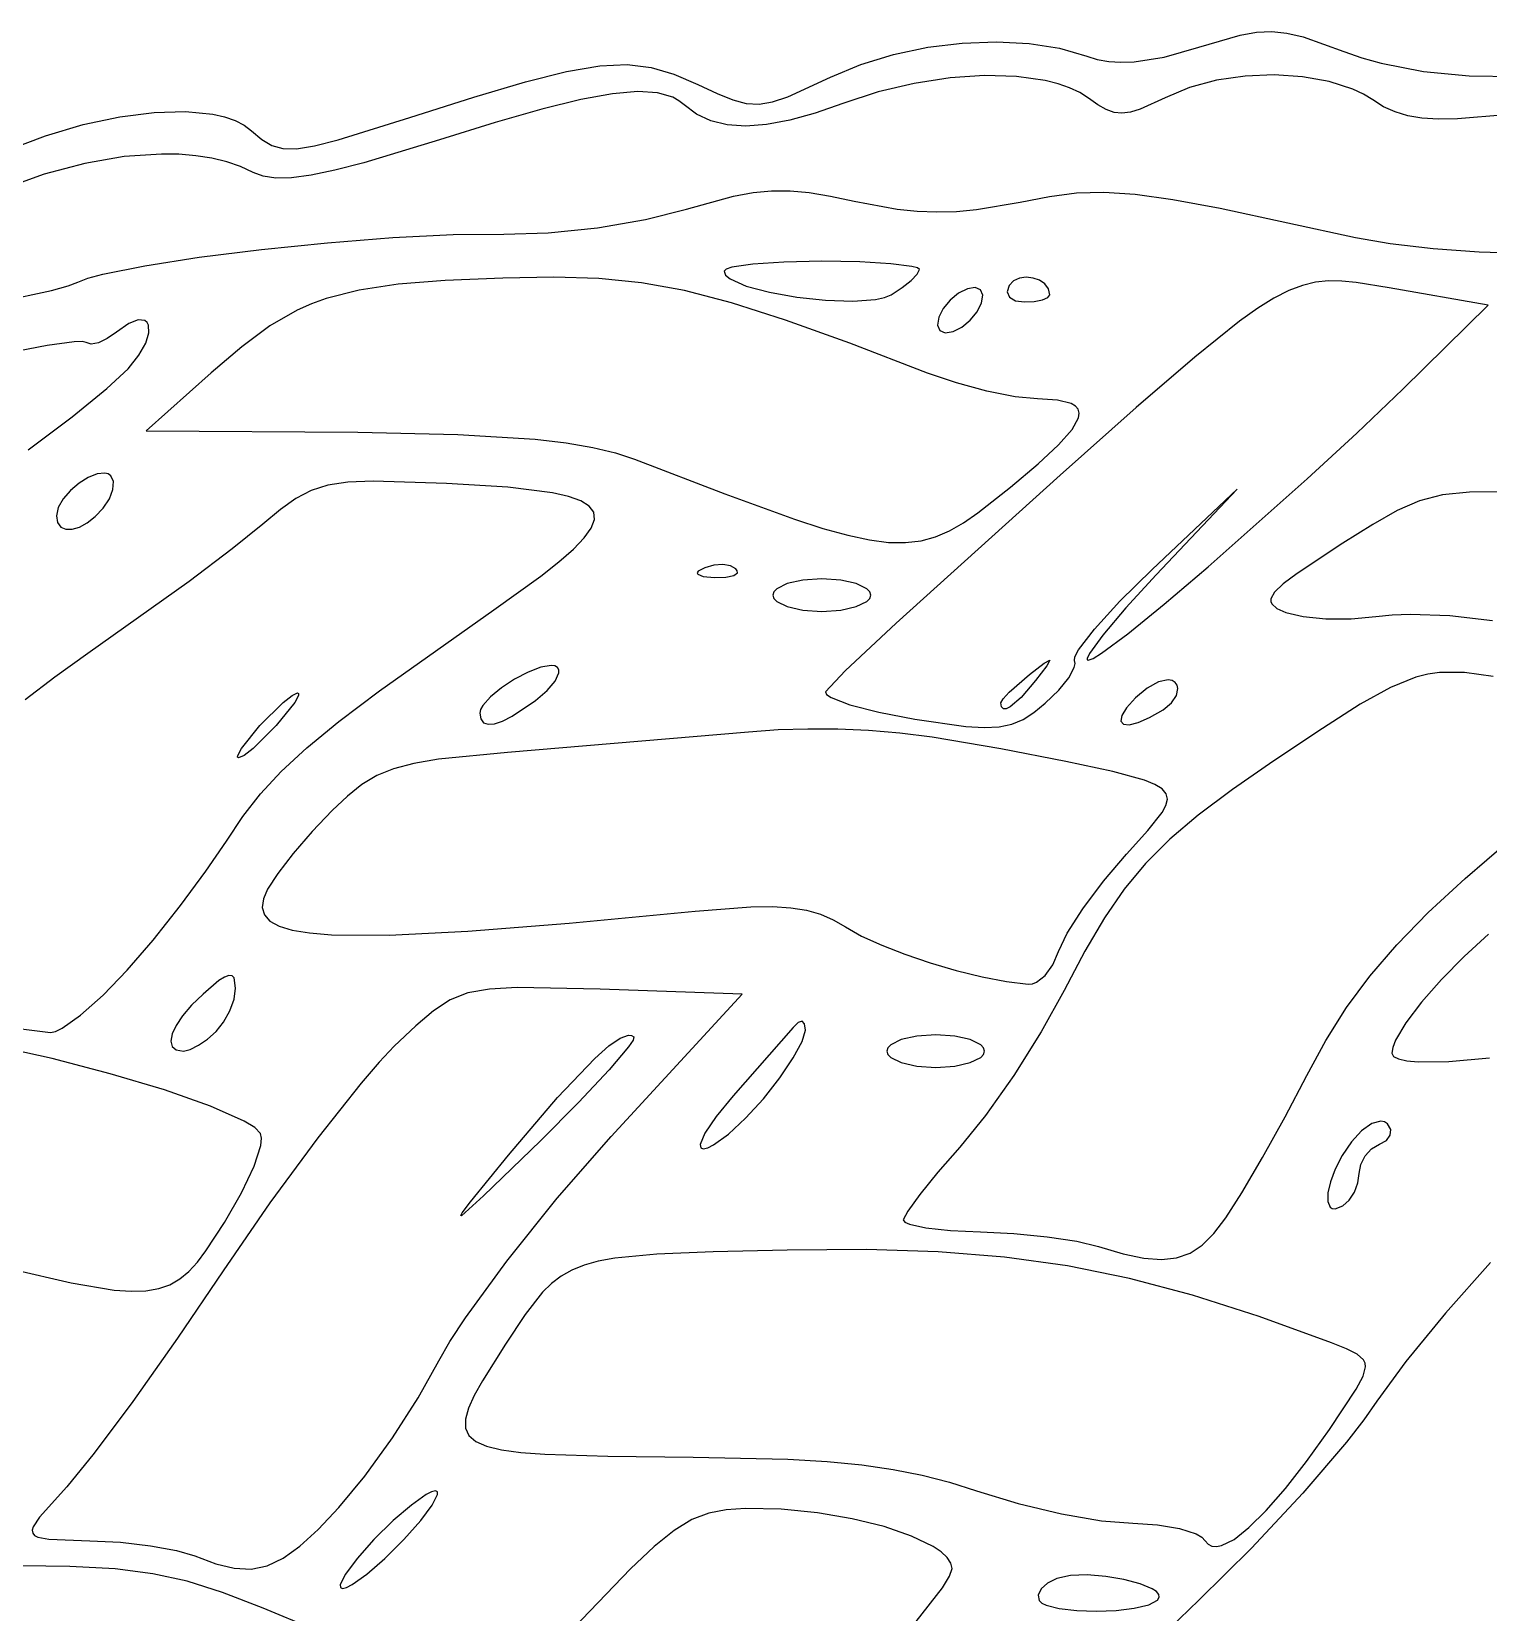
# Model space of a CAD drawing. Extents: x 9 to 1857, y 16 to 982.
# Drawn here: x 792.6 to 987, y 161.8 to 372.6 of the extents above; entities that cross this region are included whole.
import ezdxf

# ---------------------------------------------------------------- set-up
doc = ezdxf.new("R2010")
doc.units = 0

msp = doc.modelspace()

# ---------------------------------------------------------------- linework, layer by layer
at = {"layer": 'Layer 1'}
for p, q in [((916.79767, 371.096281), (921.348855, 371.270803)), ((921.348855, 371.270803), (925.717661, 371.040786)), ((948.36492, 370.53976), (953.876479, 372.153762)), ((953.876479, 372.153762), (956.057357, 372.533694)), ((956.057357, 372.533694), (958.07177, 372.622549)), ((958.07177, 372.622549), (960.08232, 372.415555)), ((960.08232, 372.415555), (962.251611, 371.907939)), ((962.251611, 371.907939), (967.71682, 369.97175)), ((903.281881, 368.24548), (907.640979, 369.57362)), ((907.640979, 369.57362), (912.18731, 370.527221)), ((912.18731, 370.527221), (916.79767, 371.096281)), ((925.717661, 371.040786), (929.780884, 370.396232)), ((929.780884, 370.396232), (933.41532, 369.32714)), ((933.41532, 369.32714), (934.81191, 368.89897)), ((939.737407, 368.602342), (943.726184, 369.235289)), ((943.726184, 369.235289), (948.36492, 370.53976)), ((967.71682, 369.97175), (970.108291, 369.132101)), ((970.108291, 369.132101), (972.69176, 368.405148)), ((858.517395, 365.927482), (864.010958, 367.304961)), ((864.010958, 367.304961), (868.429795, 368.060914)), ((868.429795, 368.060914), (872.080922, 368.230553)), ((872.080922, 368.230553), (875.271357, 367.849094)), ((875.271357, 367.849094), (878.308118, 366.951748)), ((878.308118, 366.951748), (881.49822, 365.57373)), ((899.23322, 366.5528), (903.281881, 368.24548)), ((934.81191, 368.89897), (936.324987, 368.634949)), ((936.324987, 368.634949), (937.963753, 368.535825)), ((937.963753, 368.535825), (939.737407, 368.602342)), ((972.69176, 368.405148), (978.326189, 367.305094)), ((978.326189, 367.305094), (984.403108, 366.70312)), ((851.642088, 363.893263), (858.517395, 365.927482)), ((881.49822, 365.57373), (884.082074, 364.371113)), ((893.529237, 363.93175), (899.23322, 366.5528)), ((910.392656, 365.71487), (905.578811, 364.570141)), ((915.162092, 366.443205), (910.392656, 365.71487)), ((919.752949, 366.752186), (915.162092, 366.443205)), ((924.031053, 366.638855), (919.752949, 366.752186)), ((927.862232, 366.10025), (924.031053, 366.638855)), ((929.568297, 365.670545), (927.862232, 366.10025)), ((931.112315, 365.133412), (929.568297, 365.670545)), ((932.477517, 364.48848), (931.112315, 365.133412)), ((947.109943, 365.166501), (943.85783, 363.80448)), ((950.718688, 366.12574), (947.109943, 365.166501)), ((954.535579, 366.683771), (950.718688, 366.12574)), ((958.412127, 366.842169), (954.535579, 366.683771)), ((962.199845, 366.602507), (958.412127, 366.842169)), ((965.750243, 365.96636), (962.199845, 366.602507)), ((968.914834, 364.935303), (965.750243, 365.96636)), ((970.306049, 364.272175), (968.914834, 364.935303)), ((984.403108, 366.70312), (990.70552, 366.63076)), ((843.07802, 361.16709), (851.642088, 363.893263)), ((865.901876, 363.555527), (860.727397, 362.281663)), ((870.121717, 364.335462), (865.901876, 363.555527)), ((873.499324, 364.637476), (870.121717, 364.335462)), ((876.147094, 364.477576), (873.499324, 364.637476)), ((878.177429, 363.871768), (876.147094, 364.477576)), ((878.996184, 363.406651), (878.177429, 363.871768)), ((879.70273, 362.83606), (878.996184, 363.406651)), ((881.336831, 361.592451), (879.70273, 362.83606)), ((884.082074, 364.371113), (886.181209, 363.526097)), ((886.181209, 363.526097), (887.985559, 363.049168)), ((887.985559, 363.049168), (889.685057, 362.95081)), ((889.685057, 362.95081), (891.469639, 363.241509)), ((891.469639, 363.241509), (893.529237, 363.93175)), ((900.85473, 363.01198), (897.154918, 361.724007)), ((905.578811, 364.570141), (900.85473, 363.01198)), ((933.64713, 363.73538), (932.477517, 364.48848)), ((934.885811, 362.855432), (933.64713, 363.73538)), ((935.991703, 362.228393), (934.885811, 362.855432)), ((943.85783, 363.80448), (940.522863, 362.259055)), ((971.54513, 363.51091), (970.306049, 364.272175)), ((973.004996, 362.603033), (971.54513, 363.51091)), ((799.530372, 360.22342), (804.397551, 361.267159)), ((804.397551, 361.267159), (808.980507, 361.852156)), ((808.980507, 361.852156), (813.154897, 361.968455)), ((813.154897, 361.968455), (816.796375, 361.606097)), ((816.796375, 361.606097), (818.378414, 361.24231)), ((818.378414, 361.24231), (819.780597, 360.755125)), ((819.780597, 360.755125), (820.98738, 360.143296)), ((833.541175, 358.190434), (843.07802, 361.16709)), ((860.727397, 362.281663), (854.485882, 360.497863)), ((883.246357, 360.710331), (881.336831, 361.592451)), ((885.437866, 360.189757), (883.246357, 360.710331)), ((893.769885, 360.797852), (890.693071, 360.233463)), ((897.154918, 361.724007), (893.769885, 360.797852)), ((937.036581, 361.85475), (935.991703, 362.228393)), ((938.092217, 361.734989), (937.036581, 361.85475)), ((939.230387, 361.869595), (938.092217, 361.734989)), ((940.522863, 362.259055), (939.230387, 361.869595)), ((974.53983, 361.90005), (973.004996, 362.603033)), ((976.221045, 361.394053), (974.53983, 361.90005)), ((978.120055, 361.077131), (976.221045, 361.394053)), ((980.308275, 360.941377), (978.120055, 361.077131)), ((982.857117, 360.97888), (980.308275, 360.941377)), ((989.32233, 361.54202), (982.857117, 360.97888)), ((789.44072, 356.79955), (794.503313, 358.730898)), ((794.503313, 358.730898), (799.530372, 360.22342)), ((820.98738, 360.143296), (821.98322, 359.40558)), ((821.98322, 359.40558), (823.35507, 358.248303)), ((854.485882, 360.497863), (847.06493, 358.18812)), ((887.917917, 360.030782), (885.437866, 360.189757)), ((890.693071, 360.233463), (887.917917, 360.030782)), ((823.35507, 358.248303), (824.669434, 357.449606)), ((824.669434, 357.449606), (826.135769, 357.02698)), ((826.135769, 357.02698), (827.963532, 356.997915)), ((827.963532, 356.997915), (830.362182, 357.379903)), ((830.362182, 357.379903), (833.541175, 358.190434)), ((847.06493, 358.18812), (836.95951, 355.126236)), ((799.720864, 355.044786), (794.299383, 353.591425)), ((804.972355, 355.950554), (799.720864, 355.044786)), ((809.949937, 356.296017), (804.972355, 355.950554)), ((812.303537, 356.254662), (809.949937, 356.296017)), ((814.549689, 356.068463), (812.303537, 356.254662)), ((816.675405, 355.735833), (814.549689, 356.068463)), ((818.667694, 355.255182), (816.675405, 355.735833)), ((820.513565, 354.62492), (818.667694, 355.255182)), ((822.20003, 353.84346), (820.513565, 354.62492)), ((836.95951, 355.126236), (833.098429, 354.127547)), ((794.299383, 353.591425), (788.811832, 351.603182)), ((823.551218, 353.323462), (822.20003, 353.84346)), ((825.228919, 353.076542), (823.551218, 353.323462)), ((827.320867, 353.11803), (825.228919, 353.076542)), ((829.914792, 353.463255), (827.320867, 353.11803)), ((833.098429, 354.127547), (829.914792, 353.463255)), ((880.02037, 348.92511), (886.263536, 350.662058)), ((886.263536, 350.662058), (888.889592, 351.147692)), ((888.889592, 351.147692), (891.36297, 351.38667)), ((891.36297, 351.38667), (893.816923, 351.385421)), ((893.816923, 351.385421), (896.384704, 351.150374)), ((896.384704, 351.150374), (899.199569, 350.687957)), ((899.199569, 350.687957), (902.39477, 350.0046)), ((924.52877, 349.88032), (928.422576, 350.639248)), ((928.422576, 350.639248), (932.010853, 351.096096)), ((932.010853, 351.096096), (935.68841, 351.209158)), ((935.68841, 351.209158), (939.850058, 350.93673)), ((939.850058, 350.93673), (944.890607, 350.237105)), ((944.890607, 350.237105), (951.204868, 349.068579)), ((874.557678, 347.548513), (880.02037, 348.92511)), ((902.39477, 350.0046), (908.11007, 348.943949)), ((908.11007, 348.943949), (910.775317, 348.671843)), ((910.775317, 348.671843), (913.39067, 348.571445)), ((913.39067, 348.571445), (916.014911, 348.642423)), ((916.014911, 348.642423), (918.70682, 348.884449)), ((918.70682, 348.884449), (924.52877, 349.88032)), ((951.204868, 349.068579), (969.23377, 345.158)), ((861.559443, 345.783254), (868.137208, 346.464991)), ((868.137208, 346.464991), (874.557678, 347.548513)), ((823.300033, 343.563876), (832.112403, 344.460557)), ((832.112403, 344.460557), (840.828009, 345.145019)), ((840.828009, 345.145019), (848.860836, 345.550944)), ((848.860836, 345.550944), (855.62487, 345.61201)), ((855.62487, 345.61201), (861.559443, 345.783254)), ((969.23377, 345.158), (973.861863, 344.348907)), ((973.861863, 344.348907), (979.615064, 343.68633)), ((807.72905, 341.399145), (814.97691, 342.521299)), ((814.97691, 342.521299), (823.300033, 343.563876)), ((892.991682, 341.883976), (888.849103, 341.600254)), ((898.05049, 341.98818), (892.991682, 341.883976)), ((903.110323, 341.900855), (898.05049, 341.98818)), ((907.255202, 341.663089), (903.110323, 341.900855)), ((910.056476, 341.311193), (907.255202, 341.663089)), ((979.615064, 343.68633), (985.760618, 343.238643)), ((985.760618, 343.238643), (991.56577, 343.07422)), ((798.80317, 339.18139), (800.155281, 339.711785)), ((800.155281, 339.711785), (802.142465, 340.263735)), ((802.142465, 340.263735), (807.72905, 341.399145)), ((855.495, 339.73731), (847.814825, 339.407621)), ((862.289758, 339.861913), (855.495, 339.73731)), ((868.309198, 339.690565), (862.289758, 339.861913)), ((873.982492, 339.127442), (868.309198, 339.690565)), ((885.288296, 340.932861), (885.02259, 340.66758)), ((885.02259, 340.66758), (885.230745, 340.145944)), ((885.230745, 340.145944), (885.822897, 339.635701)), ((886.050242, 341.180344), (885.288296, 340.932861)), ((885.822897, 339.635701), (887.965317, 338.676775)), ((888.849103, 341.600254), (886.050242, 341.180344)), ((909.973027, 339.438135), (910.787854, 340.274017)), ((910.819306, 341.103794), (910.056476, 341.311193)), ((910.787854, 340.274017), (911.08549, 340.88148)), ((911.08549, 340.88148), (910.819306, 341.103794)), ((911.08549, 340.88148), (911.08549, 340.88148)), ((924.429556, 339.73869), (923.649719, 339.381496)), ((925.317622, 339.855921), (924.429556, 339.73869)), ((926.23074, 339.752409), (925.317622, 339.855921)), ((927.085733, 339.447373), (926.23074, 339.752409)), ((788.689208, 336.678301), (795.306006, 338.109725)), ((795.306006, 338.109725), (797.503834, 338.702212)), ((797.503834, 338.702212), (798.80317, 339.18139)), ((836.339214, 338.153664), (831.95595, 337.038301)), ((841.527534, 338.911588), (836.339214, 338.153664)), ((847.814825, 339.407621), (841.527534, 338.911588)), ((879.738813, 338.076722), (873.982492, 339.127442)), ((886.007331, 336.442582), (879.738813, 338.076722)), ((887.965317, 338.676775), (891.062094, 337.845568)), ((891.062094, 337.845568), (894.725478, 337.196842)), ((906.411142, 337.154011), (907.28999, 337.52205)), ((907.28999, 337.52205), (908.765557, 338.484068)), ((908.765557, 338.484068), (909.973027, 339.438135)), ((916.29071, 337.728377), (915.179928, 336.813624)), ((917.47279, 338.32237), (916.29071, 337.728377)), ((918.533468, 338.483601), (917.47279, 338.32237)), ((919.237765, 338.186602), (918.533468, 338.483601)), ((919.534774, 337.48229), (919.237765, 338.186602)), ((919.37359, 336.42158), (919.534774, 337.48229)), ((923.06129, 338.76512), (922.798699, 337.907886)), ((922.798699, 337.907886), (923.09244, 337.205884)), ((923.649719, 339.381496), (923.06129, 338.76512)), ((927.799424, 338.960033), (927.085733, 339.447373)), ((928.288636, 338.309609), (927.799424, 338.960033)), ((928.20296, 337.14336), (928.47019, 337.51532)), ((928.47019, 337.51532), (928.288636, 338.309609)), ((928.47019, 337.51532), (928.47019, 337.51532)), ((960.339883, 338.07083), (958.373275, 337.067408)), ((962.165652, 338.7636), (960.339883, 338.07083)), ((963.914912, 339.182308), (962.165652, 338.7636)), ((965.651988, 339.363546), (963.914912, 339.182308)), ((967.441207, 339.343908), (965.651988, 339.363546)), ((969.346898, 339.159984), (967.441207, 339.343908)), ((973.765, 338.44565), (969.346898, 339.159984)), ((986.9683, 336.11993), (973.765, 338.44565)), ((828.08383, 335.469952), (824.428941, 333.353069)), ((829.974367, 336.316722), (828.08383, 335.469952)), ((831.95595, 337.038301), (829.974367, 336.316722)), ((893.21722, 334.129199), (886.007331, 336.442582)), ((894.725478, 337.196842), (898.567712, 336.785364)), ((898.567712, 336.785364), (902.201045, 336.665896)), ((902.201045, 336.665896), (905.237722, 336.893203)), ((905.237722, 336.893203), (906.411142, 337.154011)), ((914.265176, 335.702848), (913.67119, 334.52079)), ((915.179928, 336.813624), (914.265176, 335.702848)), ((918.779548, 335.239527), (919.37359, 336.42158)), ((919.37359, 336.42158), (919.37359, 336.42158)), ((923.09244, 337.205884), (923.876156, 336.731557)), ((923.876156, 336.731557), (925.08349, 336.55735)), ((925.08349, 336.55735), (926.398488, 336.63294)), ((926.398488, 336.63294), (927.475353, 336.838755)), ((927.475353, 336.838755), (928.20296, 337.14336)), ((956.201503, 335.716739), (953.760238, 333.982233)), ((958.373275, 337.067408), (956.201503, 335.716739)), ((975.5548, 324.93393), (986.9683, 336.11993)), ((805.596363, 333.685967), (803.9572, 332.54114)), ((806.875452, 334.168561), (805.596363, 333.685967)), ((807.768593, 334.069023), (806.875452, 334.168561)), ((808.062347, 333.825987), (807.768593, 334.069023)), ((808.249912, 333.467455), (808.062347, 333.825987)), ((808.293537, 332.443957), (808.249912, 333.467455)), ((824.428941, 333.353069), (820.697368, 330.592104)), ((901.797653, 331.040749), (893.21722, 334.129199)), ((913.67119, 334.52079), (913.509949, 333.460085)), ((913.509949, 333.460085), (913.80694, 332.755775)), ((915.57199, 332.62), (916.754013, 333.213998)), ((916.754013, 333.213998), (917.864777, 334.128754)), ((917.864777, 334.128754), (918.779548, 335.239527)), ((953.760238, 333.982233), (947.811925, 329.21534)), ((798.316439, 331.24875), (794.716587, 330.758156)), ((799.403698, 331.275205), (798.316439, 331.24875)), ((799.927, 331.14049), (799.403698, 331.275205)), ((800.573678, 330.92233), (799.927, 331.14049)), ((801.5491, 331.11369), (800.573678, 330.92233)), ((802.721022, 331.668613), (801.5491, 331.11369)), ((803.9572, 332.54114), (802.721022, 331.668613)), ((806.964204, 329.451579), (807.873592, 331.078632)), ((807.873592, 331.078632), (808.293537, 332.443957)), ((913.80694, 332.755775), (914.511256, 332.458775)), ((914.511256, 332.458775), (915.57199, 332.62)), ((794.716587, 330.758156), (789.660517, 329.76037)), ((805.5395, 327.6429), (806.964204, 329.451579)), ((820.697368, 330.592104), (816.5952, 327.09151)), ((912.1778, 327.08141), (901.797653, 331.040749)), ((947.811925, 329.21534), (940.013718, 322.473991)), ((802.699047, 325.008091), (805.5395, 327.6429)), ((816.5952, 327.09151), (807.9059, 319.35956)), ((916.02307, 325.76641), (912.1778, 327.08141)), ((798.033225, 321.231893), (802.699047, 325.008091)), ((920.069463, 324.675209), (916.02307, 325.76641)), ((969.435672, 319.065452), (975.5548, 324.93393)), ((923.835823, 323.921438), (920.069463, 324.675209)), ((926.841, 323.61873), (923.835823, 323.921438)), ((929.520334, 323.44863), (926.841, 323.61873)), ((931.334956, 323.0047), (929.520334, 323.44863)), ((931.913274, 322.664684), (931.334956, 323.0047)), ((932.269744, 322.237771), (931.913274, 322.664684)), ((792.189266, 316.818648), (798.033225, 321.231893)), ((940.013718, 322.473991), (929.851, 313.46545)), ((931.439328, 319.538242), (932.309575, 321.098675)), ((932.402474, 321.717817), (932.269744, 322.237771)), ((932.309575, 321.098675), (932.402474, 321.717817)), ((807.9059, 319.35956), (836.1462, 319.17378)), ((836.1462, 319.17378), (849.504591, 318.897898)), ((849.504591, 318.897898), (859.814325, 318.239177)), ((929.643881, 317.507302), (931.439328, 319.538242)), ((962.824811, 312.943196), (969.435672, 319.065452)), ((859.814325, 318.239177), (863.965639, 317.752735)), ((863.965639, 317.752735), (867.522422, 317.154363)), ((867.522422, 317.154363), (870.54055, 316.438653)), ((870.54055, 316.438653), (873.0759, 315.6002)), ((926.908113, 314.956688), (929.643881, 317.507302)), ((873.0759, 315.6002), (885.120157, 310.949463)), ((923.2169, 311.83723), (926.908113, 314.956688)), ((798.967688, 312.391604), (797.819765, 311.413169)), ((800.19203, 313.160893), (798.967688, 312.391604)), ((801.380395, 313.63823), (800.19203, 313.160893)), ((802.420385, 313.740808), (801.380395, 313.63823)), ((802.849614, 313.625685), (802.420385, 313.740808)), ((803.1996, 313.38582), (802.849614, 313.625685)), ((803.55638, 312.608105), (803.1996, 313.38582)), ((803.485087, 311.533273), (803.55638, 312.608105)), ((832.169913, 312.114656), (829.937765, 311.416372)), ((834.848727, 312.502002), (832.169913, 312.114656)), ((838.217711, 312.63224), (834.848727, 312.502002)), ((848.0002, 312.33671), (838.217711, 312.63224)), ((856.151904, 311.839617), (848.0002, 312.33671)), ((929.851, 313.46545), (907.984238, 293.712313)), ((949.610313, 301.214905), (962.824811, 312.943196)), ((796.860661, 310.308395), (796.202773, 309.16009)), ((797.819765, 311.413169), (796.860661, 310.308395)), ((802.1907, 309.06001), (803.018827, 310.303261)), ((803.018827, 310.303261), (803.485087, 311.533273)), ((827.908783, 310.35332), (825.839462, 308.871669)), ((829.937765, 311.416372), (827.908783, 310.35332)), ((862.113198, 311.112672), (856.151904, 311.839617)), ((864.285864, 310.62701), (862.113198, 311.112672)), ((865.927035, 310.04069), (864.285864, 310.62701)), ((867.042078, 309.339315), (865.927035, 310.04069)), ((885.120157, 310.949463), (894.416478, 307.575475)), ((918.884761, 308.415491), (923.2169, 311.83723)), ((923.2169, 311.83723), (923.2169, 311.83723)), ((942.1414, 300.89163), (953.4485, 311.57553)), ((953.4485, 311.57553), (942.6686, 300.17083)), ((977.802101, 310.016265), (974.83212, 308.722618)), ((980.873913, 310.819153), (977.802101, 310.016265)), ((984.454866, 311.203998), (980.873913, 310.819153)), ((988.952273, 311.243521), (984.454866, 311.203998)), ((796.202773, 309.16009), (795.9585, 308.05106)), ((795.9585, 308.05106), (796.113821, 307.137755)), ((800.060095, 307.10631), (801.135628, 307.950752)), ((801.135628, 307.950752), (802.1907, 309.06001)), ((802.1907, 309.06001), (802.1907, 309.06001)), ((825.839462, 308.871669), (823.4863, 306.91759)), ((867.636363, 308.508485), (867.042078, 309.339315)), ((867.715258, 307.533803), (867.636363, 308.508485)), ((916.957166, 307.088175), (918.884761, 308.415491)), ((974.83212, 308.722618), (971.556657, 306.865492)), ((796.113821, 307.137755), (796.546673, 306.53751)), ((796.546673, 306.53751), (797.207392, 306.242283)), ((797.207392, 306.242283), (798.046313, 306.244035)), ((798.046313, 306.244035), (799.013769, 306.534724)), ((799.013769, 306.534724), (800.060095, 307.10631)), ((823.4863, 306.91759), (819.404064, 303.635307)), ((866.348355, 305.095289), (867.284133, 306.40087)), ((867.284133, 306.40087), (867.715258, 307.533803)), ((894.416478, 307.575475), (898.205642, 306.354394)), ((898.205642, 306.354394), (901.513597, 305.437057)), ((913.235963, 305.226388), (915.097097, 306.023425)), ((915.097097, 306.023425), (916.957166, 307.088175)), ((971.556657, 306.865492), (967.5684, 304.37217)), ((864.913295, 303.60266), (866.348355, 305.095289)), ((901.513597, 305.437057), (904.408936, 304.818318)), ((904.408936, 304.818318), (906.96025, 304.493029)), ((906.96025, 304.493029), (909.236131, 304.456042)), ((909.236131, 304.456042), (911.305171, 304.702211)), ((911.305171, 304.702211), (913.235963, 305.226388)), ((967.5684, 304.37217), (961.4574, 300.355591)), ((819.404064, 303.635307), (813.639363, 299.284357)), ((860.566801, 299.998669), (862.984321, 301.908586)), ((862.984321, 301.908586), (864.913295, 303.60266)), ((854.2876, 295.47371), (860.566801, 299.998669)), ((881.562131, 300.628661), (881.43048, 300.419103)), ((881.43048, 300.419103), (881.5014, 300.234447)), ((881.5014, 300.234447), (882.240094, 299.950713)), ((882.444, 301.11162), (881.562131, 300.628661)), ((882.240094, 299.950713), (883.7565, 299.79919)), ((883.654645, 301.451122), (882.444, 301.11162)), ((884.843213, 301.531969), (883.654645, 301.451122)), ((883.7565, 299.79919), (885.269597, 299.836168)), ((885.873098, 301.359794), (884.843213, 301.531969)), ((885.269597, 299.836168), (886.311525, 300.063601)), ((886.6077, 300.94023), (885.873098, 301.359794)), ((886.311525, 300.063601), (886.788741, 300.444067)), ((886.6077, 300.94014), (886.6077, 300.94023)), ((886.786349, 300.679991), (886.6077, 300.94014)), ((886.788741, 300.444067), (886.786349, 300.679991)), ((895.52725, 299.456359), (893.45505, 298.989648)), ((898.0577, 299.62777), (895.52725, 299.456359)), ((900.588108, 299.456359), (898.0577, 299.62777)), ((902.660313, 298.989648), (900.588108, 299.456359)), ((937.823821, 296.62563), (942.1414, 300.89163)), ((942.6686, 300.17083), (938.616963, 295.742593)), ((943.747889, 296.247651), (949.610313, 301.214905)), ((961.4574, 300.355591), (959.591068, 298.940643)), ((813.639363, 299.284357), (800.1283, 289.64369)), ((891.673711, 297.891815), (891.5407, 297.45544)), ((891.5407, 297.45544), (891.673711, 297.019065)), ((892.054925, 298.298914), (891.673711, 297.891815)), ((893.45505, 298.989648), (892.054925, 298.298914)), ((904.060461, 298.298914), (902.660313, 298.989648)), ((904.441685, 297.891815), (904.060461, 298.298914)), ((904.5747, 297.45544), (904.441685, 297.891815)), ((904.441685, 297.019065), (904.5747, 297.45544)), ((904.5747, 297.45544), (904.5747, 297.45544)), ((958.444651, 297.832855), (957.963504, 296.965925)), ((959.591068, 298.940643), (958.444651, 297.832855)), ((839.06597, 284.685011), (854.2876, 295.47371)), ((891.673711, 297.019065), (892.054925, 296.611966)), ((892.054925, 296.611966), (893.45505, 295.921232)), ((893.45505, 295.921232), (895.52725, 295.454521)), ((895.52725, 295.454521), (898.0577, 295.28311)), ((898.0577, 295.28311), (900.588108, 295.454521)), ((900.588108, 295.454521), (902.660313, 295.921232)), ((902.660313, 295.921232), (904.060461, 296.611966)), ((904.060461, 296.611966), (904.441685, 297.019065)), ((934.426544, 292.908114), (937.823821, 296.62563)), ((938.616963, 295.742593), (935.5542, 292.116255)), ((938.876158, 292.304177), (943.747889, 296.247651)), ((957.963504, 296.965925), (957.955329, 296.602064)), ((957.955329, 296.602064), (958.092979, 296.273554)), ((958.092979, 296.273554), (958.77843, 295.689439)), ((958.77843, 295.689439), (959.96521, 295.14728)), ((907.984238, 293.712313), (901.194227, 287.33883)), ((959.96521, 295.14728), (962.256621, 294.588268)), ((962.256621, 294.588268), (965.283856, 294.295642)), ((965.283856, 294.295642), (968.653018, 294.287901)), ((968.653018, 294.287901), (971.97021, 294.58354)), ((971.97021, 294.58354), (974.159274, 294.810982)), ((974.159274, 294.810982), (976.55767, 294.90347)), ((976.55767, 294.90347), (981.838263, 294.713686)), ((981.838263, 294.713686), (987.523599, 294.074389)), ((932.290345, 290.13858), (934.426544, 292.908114)), ((935.5542, 292.116255), (933.778288, 289.66603)), ((935.365726, 289.703873), (938.876158, 292.304177)), ((800.1283, 289.64369), (795.739288, 286.525923)), ((931.756, 288.71653), (931.801642, 289.234151)), ((931.801642, 289.234151), (932.290345, 290.13858)), ((933.778288, 289.66603), (933.466017, 288.998901)), ((933.466017, 288.998901), (933.470099, 288.825297)), ((933.5872, 288.76613), (934.236812, 289.00722)), ((934.236812, 289.00722), (935.365726, 289.703873)), ((858.867155, 287.168188), (857.059525, 286.219615)), ((860.554538, 287.823553), (858.867155, 287.168188)), ((861.931232, 288.074046), (860.554538, 287.823553)), ((862.443559, 288.012569), (861.931232, 288.074046)), ((862.8068, 287.808), (862.443559, 288.012569)), ((862.466438, 285.988438), (862.965423, 287.069203)), ((862.974317, 287.490424), (862.8068, 287.808)), ((862.965423, 287.069203), (862.974317, 287.490424)), ((901.194227, 287.33883), (898.5365, 284.56515)), ((923.066613, 284.524304), (925.7515, 286.87086)), ((925.7515, 286.87086), (927.713167, 288.367166)), ((928.068002, 288.012355), (926.5717, 286.05067)), ((927.713167, 288.367166), (928.466913, 288.766093)), ((928.466913, 288.766093), (928.068002, 288.012355)), ((930.990694, 286.429462), (931.733346, 287.806135)), ((931.733346, 287.806135), (931.842631, 288.331324)), ((931.842631, 288.331324), (931.7559, 288.71662)), ((931.7559, 288.71662), (931.756, 288.71653)), ((933.470099, 288.825297), (933.5872, 288.76613)), ((978.887204, 286.912833), (977.30254, 286.517977)), ((980.461131, 287.134303), (978.887204, 286.912833)), ((983.772596, 287.116387), (980.461131, 287.134303)), ((987.62857, 286.582839), (983.772596, 287.116387)), ((795.739288, 286.525923), (791.793175, 283.483313)), ((833.637865, 280.585231), (839.06597, 284.685011)), ((855.322085, 285.089499), (853.845275, 283.889504)), ((857.059525, 286.219615), (855.322085, 285.089499)), ((859.8799, 283.3819), (861.405908, 284.710928)), ((861.405908, 284.710928), (862.466438, 285.988438)), ((926.5717, 286.05067), (924.652305, 283.806822)), ((927.8568, 283.02464), (929.65587, 284.773374)), ((929.65587, 284.773374), (930.990694, 286.429462)), ((941.45103, 285.047218), (939.8975, 283.74904)), ((942.966338, 285.867255), (941.45103, 285.047218)), ((944.269827, 286.141735), (942.966338, 285.867255)), ((944.78789, 286.053323), (944.269827, 286.141735)), ((945.1879, 285.80324), (944.78789, 286.053323)), ((945.4477, 285.436965), (945.1879, 285.80324)), ((945.391913, 284.066844), (945.563989, 285.015523)), ((945.563989, 285.015523), (945.4477, 285.436965)), ((973.905186, 285.148801), (969.877434, 282.908164)), ((977.30254, 286.517977), (973.905186, 285.148801)), ((823.1099, 280.07671), (826.2059, 283.145129)), ((827.740113, 283.145129), (825.2823, 280.07671)), ((826.2059, 283.145129), (827.396009, 284.07855)), ((827.396009, 284.07855), (828.128, 284.42137)), ((828.239489, 284.07855), (827.740113, 283.145129)), ((828.128, 284.42137), (828.265939, 284.332695)), ((828.265939, 284.332695), (828.239489, 284.07855)), ((852.819534, 282.731296), (852.535326, 282.202758)), ((853.845275, 283.889504), (852.819534, 282.731296)), ((856.749563, 281.284782), (859.8799, 283.3819)), ((859.8799, 283.3819), (859.8799, 283.3819)), ((898.5365, 284.56515), (898.671386, 284.202547)), ((898.671386, 284.202547), (899.292448, 283.782464)), ((899.292448, 283.782464), (901.797088, 282.830032)), ((901.797088, 282.830032), (905.658383, 281.828202)), ((921.9499, 283.06928), (922.249867, 283.622981)), ((922.032095, 282.535641), (921.9499, 283.06928)), ((921.9499, 283.06928), (921.9499, 283.06928)), ((922.249867, 283.622981), (923.066613, 284.524304)), ((924.652305, 283.806822), (923.196588, 282.532545)), ((926.342673, 281.793049), (927.8568, 283.02464)), ((939.8975, 283.74904), (938.712866, 282.416496)), ((943.6103, 282.16424), (944.72343, 283.076613)), ((944.72343, 283.076613), (945.391913, 284.066844)), ((969.877434, 282.908164), (964.827647, 279.677457)), ((829.341588, 277.069039), (833.637865, 280.585231)), ((852.535326, 282.202758), (852.4353, 281.72654)), ((852.4353, 281.72654), (852.563938, 280.937856)), ((852.563938, 280.937856), (852.942813, 280.438325)), ((854.40905, 280.297331), (855.4753, 280.651175)), ((855.4753, 280.651175), (856.749563, 281.284782)), ((905.658383, 281.828202), (910.4843, 280.89732)), ((910.4843, 280.89732), (917.276273, 279.935571)), ((922.272977, 282.271983), (922.032095, 282.535641)), ((922.663992, 282.272791), (922.272977, 282.271983)), ((923.196588, 282.532545), (922.663992, 282.272791)), ((923.411811, 280.238523), (924.90507, 280.869739)), ((924.90507, 280.869739), (926.342673, 281.793049)), ((938.077536, 281.374684), (937.952391, 280.640301)), ((937.952391, 280.640301), (938.298313, 280.230045)), ((938.712866, 282.416496), (938.077536, 281.374684)), ((940.246883, 280.448703), (941.771295, 281.111013)), ((941.771295, 281.111013), (943.6103, 282.16424)), ((943.6103, 282.16424), (943.6103, 282.16424)), ((820.652088, 277.008295), (823.1099, 280.07671)), ((825.2823, 280.07671), (822.1863, 277.008295)), ((823.1099, 280.07671), (823.1099, 280.07671)), ((852.942813, 280.438325), (853.561369, 280.225599)), ((853.561369, 280.225599), (854.40905, 280.297331)), ((888.28265, 279.17386), (856.11905, 276.46229)), ((892.233603, 279.462427), (888.28265, 279.17386)), ((896.194077, 279.59336), (892.233603, 279.462427)), ((900.196159, 279.564538), (896.194077, 279.59336)), ((904.271938, 279.373844), (900.196159, 279.564538)), ((908.453499, 279.019158), (904.271938, 279.373844)), ((912.77293, 278.498361), (908.453499, 279.019158)), ((921.95375, 276.94996), (912.77293, 278.498361)), ((917.276273, 279.935571), (919.729594, 279.787625)), ((919.729594, 279.787625), (921.730713, 279.883214)), ((921.730713, 279.883214), (923.411811, 280.238523)), ((938.298313, 280.230045), (939.076183, 280.160613)), ((939.076183, 280.160613), (940.246883, 280.448703)), ((964.827647, 279.677457), (958.36419, 275.33807)), ((820.152711, 276.074871), (820.652088, 277.008295)), ((822.1863, 277.008295), (820.996191, 276.074871)), ((825.934656, 273.926843), (829.341588, 277.069039)), ((856.11905, 276.46229), (846.932858, 275.568486)), ((930.589196, 275.25328), (921.95375, 276.94996)), ((820.126261, 275.820725), (820.152711, 276.074871)), ((820.2642, 275.73205), (820.126261, 275.820725)), ((820.996191, 276.074871), (820.2642, 275.73205)), ((840.933013, 274.299501), (838.678453, 273.37573)), ((843.624545, 275.010608), (840.933013, 274.299501)), ((846.932858, 275.568486), (843.624545, 275.010608)), ((936.899378, 273.922369), (930.589196, 275.25328)), ((958.36419, 275.33807), (952.851496, 271.519491)), ((823.174586, 270.949052), (825.934656, 273.926843)), ((836.681061, 272.179861), (834.761029, 270.652459)), ((838.678453, 273.37573), (836.681061, 272.179861)), ((941.112321, 272.766134), (936.899378, 273.922369)), ((942.503585, 272.193804), (941.112321, 272.766134)), ((943.45605, 271.593483), (942.503585, 272.193804)), ((820.818895, 267.926071), (823.174586, 270.949052)), ((834.761029, 270.652459), (832.73855, 268.73409)), ((943.998218, 270.941284), (943.45605, 271.593483)), ((943.965675, 269.385709), (944.158592, 270.213322)), ((944.158592, 270.213322), (943.998218, 270.941284)), ((952.851496, 271.519491), (948.280856, 268.099103)), ((818.6251, 264.64831), (820.818895, 267.926071)), ((832.73855, 268.73409), (830.070417, 265.915758)), ((941.552216, 266.066103), (943.447972, 268.434559)), ((943.447972, 268.434559), (943.965675, 269.385709)), ((948.280856, 268.099103), (944.469108, 264.876426)), ((830.070417, 265.915758), (827.556138, 262.992426)), ((938.69935, 262.91686), (941.552216, 266.066103)), ((815.896972, 260.619627), (818.6251, 264.64831)), ((944.469108, 264.876426), (941.23309, 261.650982)), ((983.862924, 259.660154), (989.661014, 264.61354)), ((827.556138, 262.992426), (825.478489, 260.309352)), ((935.628167, 259.282734), (938.69935, 262.91686)), ((941.23309, 261.650982), (938.389641, 258.222294)), ((812.49435, 256.027056), (815.896972, 260.619627)), ((825.478489, 260.309352), (824.12025, 258.21179)), ((978.934176, 255.107402), (983.862924, 259.660154)), ((824.12025, 258.21179), (823.573184, 256.919958)), ((932.89455, 255.617941), (935.628167, 259.282734)), ((938.389641, 258.222294), (935.755599, 254.389881)), ((808.851128, 251.436137), (812.49435, 256.027056)), ((823.573184, 256.919958), (823.420677, 255.78392)), ((823.420677, 255.78392), (823.695659, 254.801993)), ((864.352698, 253.690406), (881.15505, 255.29468)), ((881.15505, 255.29468), (888.605133, 255.865104)), ((888.605133, 255.865104), (891.485178, 255.90086)), ((891.485178, 255.90086), (893.927813, 255.757089)), ((893.927813, 255.757089), (896.027477, 255.423875)), ((896.027477, 255.423875), (897.878611, 254.891301)), ((930.79607, 252.349458), (932.89455, 255.617941)), ((823.695659, 254.801993), (824.431059, 253.972493)), ((824.431059, 253.972493), (825.659809, 253.293735)), ((825.659809, 253.293735), (827.414837, 252.764034)), ((850.840941, 252.62173), (864.352698, 253.690406)), ((897.878611, 254.891301), (899.575655, 254.149452)), ((899.575655, 254.149452), (901.21305, 253.18841)), ((901.21305, 253.18841), (903.353605, 251.974918)), ((935.755599, 254.389881), (933.147803, 249.953266)), ((974.744221, 250.812952), (978.934176, 255.107402)), ((805.4012, 247.41241), (808.851128, 251.436137)), ((827.414837, 252.764034), (829.729074, 252.381707)), ((829.729074, 252.381707), (832.63545, 252.14507)), ((832.63545, 252.14507), (840.356338, 252.102127)), ((840.356338, 252.102127), (850.840941, 252.62173)), ((903.353605, 251.974918), (906.049136, 250.742254)), ((929.6303, 249.90426), (930.79607, 252.349458)), ((986.989939, 252.237032), (983.744133, 249.260891)), ((906.049136, 250.742254), (909.151952, 249.536739)), ((909.151952, 249.536739), (912.514363, 248.404698)), ((928.862603, 248.1413), (929.63035, 249.90428)), ((929.63035, 249.90428), (929.6303, 249.90426)), ((933.147803, 249.953266), (930.38309, 244.71197)), ((971.162507, 246.634477), (974.744221, 250.812952)), ((983.744133, 249.260891), (980.713688, 246.17723)), ((802.186566, 244.093588), (805.4012, 247.41242)), ((805.4012, 247.41242), (805.4012, 247.41241)), ((818.9724, 246.730167), (818.397045, 246.510431)), ((819.386093, 246.685989), (818.9724, 246.730167)), ((912.514363, 248.404698), (915.988678, 247.39245)), ((915.988678, 247.39245), (919.427208, 246.54632)), ((926.718484, 245.814695), (927.847975, 246.730334)), ((927.847975, 246.730334), (928.862603, 248.1413)), ((817.640606, 246.023334), (815.5068, 244.23327)), ((818.397045, 246.510431), (817.640606, 246.023334)), ((819.657544, 246.381342), (819.386093, 246.685989)), ((819.645716, 243.571483), (819.8514, 245.00443)), ((819.8514, 245.00443), (819.657544, 246.381342)), ((853.720111, 244.910293), (850.84885, 244.390512)), ((857.4014, 245.103441), (853.720111, 244.910293)), ((868.4808, 244.86624), (857.4014, 245.103441)), ((887.415, 244.23333), (868.4808, 244.86624)), ((919.427208, 246.54632), (922.682262, 245.912629)), ((922.682262, 245.912629), (925.60615, 245.5377)), ((925.60615, 245.5377), (926.151921, 245.58741)), ((926.151921, 245.58741), (926.718484, 245.814695)), ((930.38309, 244.71197), (927.308829, 239.178547)), ((968.058483, 242.429645), (971.162507, 246.634477)), ((980.713688, 246.17723), (978.065738, 243.16546)), ((799.184125, 241.421926), (802.186566, 244.093588)), ((813.987227, 242.746994), (812.783886, 241.341407)), ((815.5068, 244.23327), (813.987227, 242.746994)), ((819.085675, 242.006419), (819.645716, 243.571483)), ((848.465933, 243.455001), (846.249675, 242.014657)), ((850.84885, 244.390512), (848.465933, 243.455001)), ((869.9704, 225.24003), (887.415, 244.23333)), ((978.065738, 243.16546), (975.967417, 240.404992)), ((776.0833, 241.5173), (795.1599, 239.1098)), ((796.729897, 239.669856), (799.184125, 241.421926)), ((812.783886, 241.341407), (811.909192, 240.052719)), ((817.2446, 239.23691), (818.256797, 240.49848)), ((818.256797, 240.49848), (819.085675, 242.006419)), ((846.249675, 242.014657), (843.878392, 239.980384)), ((894.914558, 240.454437), (894.2378, 239.77999)), ((895.433788, 240.612101), (894.914558, 240.454437)), ((895.766548, 240.25961), (895.433788, 240.612101)), ((965.301598, 238.056126), (968.058483, 242.429645)), ((975.967417, 240.404992), (974.58586, 238.075239)), ((795.1599, 239.1098), (795.813368, 239.2238)), ((795.813368, 239.2238), (796.729897, 239.669856)), ((811.375563, 238.91714), (811.195412, 237.970879)), ((811.909192, 240.052719), (811.375563, 238.91714)), ((816.095323, 238.224738), (817.2446, 239.23691)), ((817.2446, 239.23691), (817.2446, 239.23691)), ((843.878392, 239.980384), (841.0304, 237.26308)), ((869.662542, 237.30992), (871.15525, 238.3439)), ((871.15525, 238.3439), (872.25672, 238.755393)), ((872.25672, 238.755393), (872.661412, 238.728341)), ((872.661412, 238.728341), (872.9691, 238.54643)), ((872.9691, 238.54643), (872.872702, 238.105061)), ((894.2378, 239.77999), (886.2283, 230.6562)), ((895.440147, 237.928745), (895.8839, 239.40359)), ((895.8839, 239.40359), (895.766548, 240.25961)), ((910.73215, 238.631031), (908.65995, 238.164321)), ((913.2626, 238.80244), (910.73215, 238.631031)), ((915.793008, 238.631031), (913.2626, 238.80244)), ((917.865213, 238.164321), (915.793008, 238.631031)), ((927.308829, 239.178547), (923.658653, 233.39348)), ((795.372601, 235.627027), (787.707836, 237.326022)), ((811.195412, 237.970879), (811.381158, 237.250147)), ((811.381158, 237.250147), (811.945215, 236.791154)), ((811.945215, 236.791154), (812.9, 236.63011)), ((812.9, 236.63011), (813.780458, 236.835803)), ((813.780458, 236.835803), (814.893088, 237.395857)), ((814.893088, 237.395857), (816.095323, 238.224738)), ((841.0304, 237.26308), (839.027559, 235.165256)), ((867.77645, 235.651417), (869.662542, 237.30992)), ((872.256606, 237.179932), (869.66975, 234.106225)), ((872.872702, 238.105061), (872.256606, 237.179932)), ((894.2319, 235.716915), (895.440147, 237.928745)), ((906.878611, 237.066488), (906.7456, 236.63011)), ((906.7456, 236.63011), (906.878611, 236.193735)), ((907.259825, 237.473589), (906.878611, 237.066488)), ((906.878611, 236.193735), (907.259825, 235.786636)), ((908.65995, 238.164321), (907.259825, 237.473589)), ((919.265361, 237.473589), (917.865213, 238.164321)), ((919.646585, 237.066488), (919.265361, 237.473589)), ((919.265361, 235.786636), (919.646585, 236.193735)), ((919.7796, 236.63011), (919.646585, 237.066488)), ((919.646585, 236.193735), (919.7796, 236.63011)), ((919.7796, 236.63011), (919.7796, 236.63011)), ((962.7613, 233.37159), (965.301598, 238.056126)), ((974.216097, 237.127946), (974.0882, 236.35561)), ((974.0882, 236.35561), (974.31967, 235.918099)), ((974.58586, 238.075239), (974.216097, 237.127946)), ((803.118288, 233.610525), (795.372601, 235.627027)), ((839.027559, 235.165256), (836.594384, 232.351075)), ((862.815525, 230.452716), (867.77645, 235.651417)), ((869.66975, 234.106225), (865.617394, 229.78097)), ((892.443678, 233.067475), (894.2319, 235.716915)), ((907.259825, 235.786636), (908.65995, 235.095902)), ((908.65995, 235.095902), (910.73215, 234.629191)), ((910.73215, 234.629191), (913.2626, 234.45778)), ((913.2626, 234.45778), (915.793008, 234.629191)), ((915.793008, 234.629191), (917.865213, 235.095902)), ((917.865213, 235.095902), (919.265361, 235.786636)), ((974.31967, 235.918099), (974.998148, 235.58041)), ((974.998148, 235.58041), (976.099737, 235.343717)), ((976.099737, 235.343717), (977.600538, 235.209191)), ((977.600538, 235.209191), (981.704183, 235.251337)), ((981.704183, 235.251337), (987.1179, 235.71623)), ((810.358788, 231.44026), (803.118288, 233.610525)), ((836.594384, 232.351075), (830.811575, 225.065156)), ((890.26, 230.2798), (892.443678, 233.067475)), ((923.658653, 233.39348), (919.88947, 228.042558)), ((959.865166, 227.839355), (962.7613, 233.37159)), ((816.507995, 229.279976), (810.358788, 231.44026)), ((856.2553, 222.73153), (862.815525, 230.452716)), ((886.2283, 230.6562), (883.945677, 227.914907)), ((887.88807, 227.68466), (890.26, 230.2798)), ((890.26, 230.2798), (890.26, 230.2798)), ((820.979802, 227.293414), (816.507995, 229.279976)), ((865.617394, 229.78097), (860.5084, 224.65983)), ((883.945677, 227.914907), (882.434813, 225.670025)), ((919.88947, 228.042558), (916.45819, 223.81157)), ((956.859925, 222.411496), (959.865166, 227.839355)), ((822.403521, 226.41645), (820.979802, 227.293414)), ((823.1881, 225.64432), (822.403521, 226.41645)), ((823.331281, 225.011706), (823.1881, 225.64432)), ((882.434813, 225.670025), (881.826217, 224.153213)), ((885.587288, 225.559461), (887.88807, 227.68466)), ((970.064315, 226.009585), (968.7043, 224.52368)), ((971.426181, 226.960764), (970.064315, 226.009585)), ((972.631795, 227.2979), (971.426181, 226.960764)), ((973.126599, 227.211417), (972.631795, 227.2979)), ((973.52305, 226.94168), (973.126599, 227.211417)), ((973.950086, 226.178659), (973.52305, 226.94168)), ((973.891863, 225.408119), (973.950086, 226.178659)), ((822.329038, 221.26361), (823.222702, 224.038241)), ((823.222702, 224.038241), (823.331281, 225.011706)), ((830.811575, 225.065156), (824.431053, 216.388349)), ((860.5084, 224.65983), (852.940502, 217.310732)), ((862.759058, 217.000887), (869.9704, 225.24003)), ((881.826217, 224.153213), (881.901054, 223.740227)), ((881.901054, 223.740227), (882.2504, 223.59613)), ((882.2504, 223.59613), (882.844409, 223.732545)), ((882.844409, 223.732545), (883.620461, 224.123515)), ((883.620461, 224.123515), (885.587288, 225.559461)), ((916.45819, 223.81157), (913.530754, 220.463474)), ((968.7043, 224.52368), (967.48293, 222.700912)), ((970.5415, 222.652574), (971.404933, 223.594569)), ((971.404933, 223.594569), (972.45925, 224.20383)), ((972.45925, 224.20383), (973.383283, 224.719896)), ((973.383283, 224.719896), (973.891863, 225.408119)), ((851.21268, 216.527381), (856.2553, 222.73158)), ((856.2553, 222.73158), (856.2553, 222.73153)), ((954.100572, 217.71171), (956.859925, 222.411496)), ((967.48293, 222.700912), (966.542876, 220.889528)), ((969.7438, 220.28477), (969.95808, 221.506441)), ((969.95808, 221.506441), (970.5415, 222.652574)), ((820.664655, 217.710134), (822.329038, 221.26361)), ((913.530754, 220.463474), (911.133428, 217.516469)), ((966.542876, 220.889528), (965.897733, 219.191897)), ((969.572397, 219.033697), (969.7438, 220.28477)), ((969.7438, 220.28477), (969.7438, 220.28477)), ((818.3871, 213.76752), (820.664655, 217.710134)), ((852.940502, 217.310732), (849.974837, 214.660174)), ((911.133428, 217.516469), (909.513607, 215.289207)), ((951.9421, 214.36369), (954.100572, 217.71171)), ((965.561095, 217.710387), (965.546558, 216.547368)), ((965.897733, 219.191897), (965.561095, 217.710387)), ((968.414978, 216.746954), (969.1057, 217.807482)), ((969.1057, 217.807482), (969.572397, 219.033697)), ((824.431053, 216.388349), (818.2019, 207.30368)), ((850.093241, 215.040355), (851.21268, 216.527381)), ((856.019662, 208.608149), (862.759058, 217.000887)), ((909.513607, 215.289207), (908.91869, 214.10034)), ((965.546558, 216.547368), (965.867717, 215.805208)), ((965.867717, 215.805208), (966.15843, 215.623941)), ((966.15843, 215.623941), (966.538166, 215.586276)), ((966.538166, 215.586276), (967.5715, 215.99294)), ((967.5715, 215.99294), (968.414978, 216.746954)), ((815.899172, 209.983904), (818.3871, 213.76761)), ((818.3871, 213.76761), (818.3871, 213.76752)), ((849.905795, 214.710496), (850.093241, 215.040355)), ((849.974837, 214.660174), (849.905795, 214.710496)), ((908.91869, 214.10034), (909.129295, 213.821527)), ((909.129295, 213.821527), (909.732896, 213.552874)), ((909.732896, 213.552874), (911.94979, 213.072015)), ((911.94979, 213.072015), (915.230784, 212.709694)), ((950.360188, 212.316581), (951.94219, 214.36362)), ((951.94219, 214.36362), (951.9421, 214.36369)), ((915.230784, 212.709694), (919.23729, 212.51784)), ((919.23729, 212.51784), (923.672312, 212.296542)), ((923.672312, 212.296542), (928.120065, 211.854017)), ((928.120065, 211.854017), (932.063781, 211.254454)), ((932.063781, 211.254454), (934.98669, 210.56204)), ((948.800059, 210.757971), (950.360188, 212.316581)), ((814.753634, 208.48125), (815.899172, 209.983904)), ((870.455488, 208.993125), (868.2426, 208.583481)), ((876.044211, 209.542505), (870.455488, 208.993125)), ((883.550137, 209.854387), (876.044211, 209.542505)), ((893.4132, 210.07563), (883.550137, 209.854387)), ((904.008709, 210.138304), (893.4132, 210.07563)), ((913.578144, 209.842116), (904.008709, 210.138304)), ((922.418063, 209.136538), (913.578144, 209.842116)), ((930.825025, 207.971042), (922.418063, 209.136538)), ((934.98669, 210.56204), (938.257551, 209.603057)), ((938.257551, 209.603057), (941.024009, 209.014508)), ((941.024009, 209.014508), (943.373776, 208.816059)), ((943.373776, 208.816059), (945.394565, 209.027376)), ((945.394565, 209.027376), (947.174088, 209.668125)), ((947.174088, 209.668125), (948.800059, 210.757971)), ((790.240278, 207.51199), (797.903803, 205.71883)), ((818.2019, 207.30368), (812.126695, 198.311842)), ((812.395722, 206.228938), (813.603397, 207.231288)), ((813.603397, 207.231288), (814.753634, 208.48125)), ((850.506761, 201.044451), (856.019662, 208.608149)), ((864.70481, 207.402496), (863.269926, 206.594441)), ((866.344038, 208.05939), (864.70481, 207.402496)), ((868.2426, 208.583481), (866.344038, 208.05939)), ((939.095591, 206.295102), (930.825025, 207.971042)), ((987.254014, 208.40979), (981.264088, 201.668469)), ((797.903803, 205.71883), (803.649977, 204.753534)), ((803.649977, 204.753534), (805.935901, 204.594037)), ((805.935901, 204.594037), (807.9007, 204.656749)), ((807.9007, 204.656749), (809.597111, 204.946749)), ((809.597111, 204.946749), (811.077873, 205.469118)), ((811.077873, 205.469118), (812.395722, 206.228938)), ((861.984393, 205.616868), (860.79322, 204.45142)), ((863.269926, 206.594441), (861.984393, 205.616868)), ((947.526319, 204.058188), (939.095591, 206.295102)), ((860.79322, 204.45142), (858.473989, 201.483469)), ((956.413769, 201.209773), (947.526319, 204.058188)), ((848.446041, 197.880566), (850.506761, 201.044451)), ((858.473989, 201.483469), (855.8723, 197.54373)), ((966.0545, 197.69933), (956.413769, 201.209773)), ((981.264088, 201.668469), (975.987092, 195.236588)), ((812.126695, 198.311842), (806.165463, 189.88768)), ((846.9749, 195.29243), (848.446041, 197.880566)), ((855.8723, 197.54373), (852.794874, 192.661309)), ((968.050915, 196.915122), (966.0545, 197.69933)), ((969.473363, 196.212996), (968.050915, 196.915122)), ((970.318443, 195.457428), (969.473363, 196.212996)), ((844.205714, 190.359583), (846.9749, 195.29243)), ((970.262897, 193.243872), (970.582755, 194.512895)), ((970.523408, 195.017253), (970.318443, 195.457428)), ((970.582755, 194.512895), (970.523408, 195.017253)), ((975.987092, 195.236588), (972.1169, 189.9254)), ((852.794874, 192.661309), (851.686524, 190.682577)), ((969.355469, 191.514837), (970.262897, 193.243872)), ((806.165463, 189.88768), (801.003223, 182.975667)), ((840.769263, 185.026379), (844.205714, 190.359583)), ((851.686524, 190.682577), (850.913145, 188.983203)), ((965.7643, 186.13463), (969.355469, 191.514837)), ((972.1169, 189.9254), (970.347781, 187.423353)), ((850.913145, 188.983203), (850.510785, 187.541469)), ((850.510785, 187.541469), (850.515491, 186.335652)), ((850.515491, 186.335652), (850.96331, 185.344033)), ((962.726273, 181.893284), (965.7642, 186.13458)), ((965.7642, 186.13458), (965.7643, 186.13463)), ((970.347781, 187.423353), (968.040982, 184.470238)), ((837.102955, 179.9348), (840.769263, 185.026379)), ((850.96331, 185.344033), (851.890288, 184.544892)), ((851.890288, 184.544892), (853.332472, 183.916509)), ((853.332472, 183.916509), (855.32591, 183.437163)), ((968.040982, 184.470238), (962.204031, 177.646359)), ((801.003223, 182.975667), (797.325, 178.52028)), ((855.32591, 183.437163), (857.906649, 183.085133)), ((857.906649, 183.085133), (861.110736, 182.8387)), ((861.110736, 182.8387), (869.53314, 182.575743)), ((869.53314, 182.575743), (880.8815, 182.47453)), ((880.8815, 182.47453), (893.544166, 182.188956)), ((893.544166, 182.188956), (898.752009, 181.874683)), ((898.752009, 181.874683), (903.382125, 181.425709)), ((903.382125, 181.425709), (907.562963, 180.826753)), ((959.906098, 178.282393), (962.726273, 181.893284)), ((833.6442, 175.72683), (837.102955, 179.9348)), ((907.562963, 180.826753), (911.422972, 180.062534)), ((911.422972, 180.062534), (915.090601, 179.11777)), ((797.325, 178.52028), (793.680755, 174.436291)), ((845.26198, 177.463338), (843.300512, 176.063202)), ((845.99265, 177.844557), (845.26198, 177.463338)), ((846.5118, 177.97757), (845.99265, 177.844557)), ((846.08215, 176.063202), (846.783603, 177.463338)), ((846.777973, 177.844557), (846.5118, 177.97757)), ((846.783603, 177.463338), (846.777973, 177.844557)), ((915.090601, 179.11777), (918.6943, 177.97718)), ((918.6943, 177.97718), (924.246195, 176.290231)), ((962.204031, 177.646359), (955.385415, 170.324875)), ((957.332896, 175.328036), (959.906098, 178.282393)), ((830.889007, 172.815247), (833.6442, 175.72688)), ((833.6442, 175.72688), (833.6442, 175.72683)), ((843.300512, 176.063202), (840.896264, 173.991003)), ((844.545272, 173.991003), (846.08215, 176.063202)), ((885.279683, 175.451213), (882.966427, 175.003208)), ((887.8634, 175.61291), (885.279683, 175.451213)), ((892.649103, 175.513524), (887.8634, 175.61291)), ((897.462838, 175.036425), (892.649103, 175.513524)), ((902.099291, 174.241369), (897.462838, 175.036425)), ((924.246195, 176.290231), (930.027713, 174.908765)), ((955.035888, 173.056337), (957.332896, 175.328036)), ((792.872421, 173.175807), (792.737563, 172.703964)), ((793.680755, 174.436291), (792.872421, 173.175807)), ((840.896264, 173.991003), (838.3181, 171.46058)), ((842.3108, 171.46058), (844.545272, 173.991003)), ((880.728585, 174.130237), (878.371113, 172.693645)), ((882.966427, 175.003208), (880.728585, 174.130237)), ((906.35315, 173.188109), (902.099291, 174.241369)), ((910.019103, 171.936398), (906.35315, 173.188109)), ((930.027713, 174.908765), (935.354748, 173.975341)), ((935.354748, 173.975341), (939.5432, 173.63252)), ((939.5432, 173.63252), (942.848117, 173.449945)), ((942.848117, 173.449945), (945.769363, 172.952832)), ((945.769363, 172.952832), (947.990277, 172.217104)), ((953.044293, 171.493426), (955.035888, 173.056337)), ((792.737563, 172.703964), (792.788288, 172.323631)), ((792.788288, 172.323631), (793.029127, 172.024245)), ((793.029127, 172.024245), (793.464612, 171.795238)), ((793.464612, 171.795238), (794.937652, 171.506103)), ((794.937652, 171.506103), (800.4189, 171.30751)), ((800.4189, 171.30751), (804.511947, 171.100945)), ((804.511947, 171.100945), (808.516475, 170.651294)), ((828.442834, 170.57533), (830.889007, 172.815247)), ((838.3181, 171.46058), (836.054941, 168.930151)), ((839.761323, 168.930151), (842.3108, 171.46058)), ((842.3108, 171.46058), (842.3108, 171.46058)), ((878.371113, 172.693645), (875.698963, 170.554773)), ((912.891838, 170.54599), (910.019103, 171.936398)), ((947.990277, 172.217104), (948.739153, 171.783484)), ((948.739153, 171.783484), (949.1942, 171.31868)), ((949.1942, 171.31868), (949.593253, 170.858546)), ((949.593253, 170.858546), (950.094228, 170.59847)), ((951.387333, 170.665428), (953.044293, 171.493426)), ((808.516475, 170.651294), (811.973016, 170.024843)), ((811.973016, 170.024843), (814.4221, 169.28788)), ((814.4221, 169.28788), (817.201575, 168.230244)), ((824.0609, 167.971072), (826.20152, 168.972236)), ((826.20152, 168.972236), (828.442834, 170.57533)), ((836.054941, 168.930151), (834.5085, 166.857949)), ((837.366638, 166.857949), (839.761323, 168.930151)), ((875.698963, 170.554773), (872.517092, 167.574965)), ((913.966588, 169.817448), (912.891838, 170.54599)), ((914.766041, 169.07664), (913.966588, 169.817448)), ((915.264533, 168.331034), (914.766041, 169.07664)), ((955.385415, 170.324875), (948.3645, 163.3769)), ((950.094228, 170.59847), (950.693472, 170.535186)), ((950.693472, 170.535186), (951.387333, 170.665428)), ((797.720538, 167.88036), (780.2089, 168.08661)), ((803.789111, 167.54052), (797.720538, 167.88036)), ((808.82995, 166.912639), (803.789111, 167.54052)), ((813.415877, 165.899045), (808.82995, 166.912639)), ((817.201575, 168.230244), (819.665091, 167.634969)), ((819.665091, 167.634969), (821.916811, 167.536948)), ((821.916811, 167.536948), (824.0609, 167.971072)), ((834.5085, 166.857949), (833.816609, 165.457812)), ((835.395608, 165.457812), (837.366638, 166.857949)), ((872.517092, 167.574965), (863.844, 158.53791)), ((914.150036, 165.027267), (915.103665, 166.588541)), ((915.103665, 166.588541), (915.4364, 167.5881)), ((915.4364, 167.5881), (915.264533, 168.331034)), ((931.222194, 166.673906), (929.4235, 166.27937)), ((933.474753, 166.748447), (931.222194, 166.673906)), ((935.937204, 166.555246), (933.474753, 166.748447)), ((818.119712, 164.402068), (813.415877, 165.899045)), ((833.816609, 165.457812), (833.834193, 165.076593)), ((833.834193, 165.076593), (834.1171, 164.94358)), ((834.1171, 164.94358), (834.652985, 165.076593)), ((834.652985, 165.076593), (835.395608, 165.457812)), ((910.647563, 160.536104), (914.150036, 165.027267)), ((927.320163, 164.874424), (926.912739, 164.070974)), ((928.183155, 165.642824), (927.320163, 164.874424)), ((929.4235, 166.27937), (928.183155, 165.642824)), ((938.365575, 166.146554), (935.937204, 166.555246)), ((940.515893, 165.574621), (938.365575, 166.146554)), ((942.144184, 164.891701), (940.515893, 165.574621)), ((942.686329, 164.524948), (942.144184, 164.891701)), ((943.006478, 164.150043), (942.686329, 164.524948)), ((823.51428, 162.324033), (818.119712, 164.402068)), ((926.912739, 164.070974), (927.0391, 163.32928)), ((927.0391, 163.32928), (927.391853, 162.990928)), ((927.391853, 162.990928), (927.981398, 162.698992)), ((927.981398, 162.698992), (929.740583, 162.253772)), ((948.3645, 163.3769), (938.899613, 154.302919)), ((939.734936, 162.299646), (941.670113, 162.761819)), ((941.670113, 162.761819), (942.8588, 163.40188)), ((942.8588, 163.4019), (943.074134, 163.773517)), ((942.8588, 163.40188), (942.8588, 163.4019)), ((943.074134, 163.773517), (943.006478, 164.150043)), ((830.1724, 159.56727), (823.51428, 162.324033)), ((929.740583, 162.253772), (932.056092, 161.992425)), ((932.056092, 161.992425), (934.667362, 161.913752)), ((934.667362, 161.913752), (937.313831, 162.016559)), ((937.313831, 162.016559), (939.734936, 162.299646))]:
    msp.add_line(p, q, dxfattribs=at)

doc.saveas('drawing.dxf')
